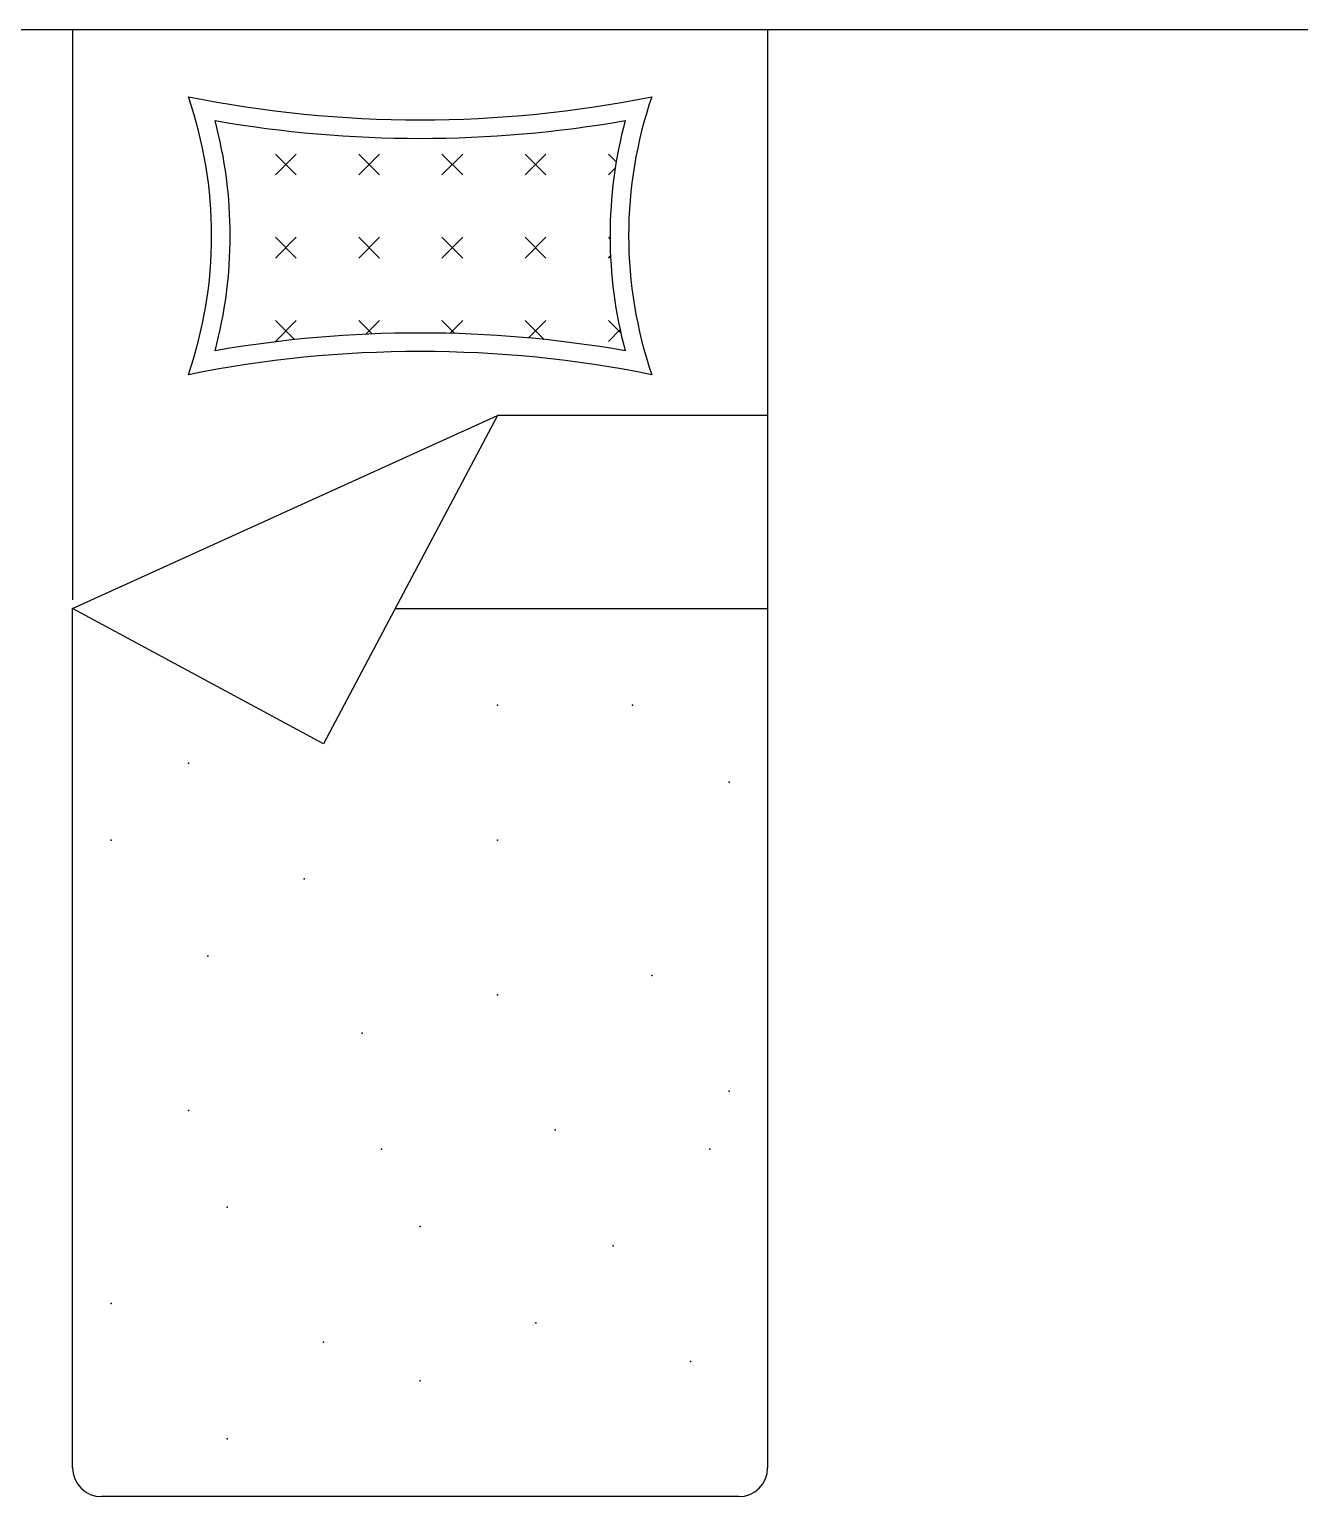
# Model space of a CAD drawing. Header units: inches. Extents: x 8.1 to 50.6, y 12.7 to 37.5.
# Drawn here: x 15.956 to 17.601, y 26.93 to 28.83 of the extents above; entities that cross this region are included whole.
import ezdxf

# ---------------------------------------------------------------- set-up
doc = ezdxf.new("R2010")
doc.units = ezdxf.units.IN
doc.header["$MEASUREMENT"] = 0
doc.layers.add('1', color=1, linetype='Continuous')
doc.layers.add('4', color=4, linetype='Continuous')

msp = doc.modelspace()

# ---------------------------------------------------------------- hatches: boundary and pattern name
at = {"layer": '4'}
h = msp.add_hatch(dxfattribs=at)
h.set_pattern_fill('CROSS', color=256, scale=0.012, angle=315, style=0)
h.set_pattern_definition([(315, (24.357064, 36.750735), (0.10776307, -3e-17), [0.0381, -0.1143]), (45, (24.357064, 36.723794), (3e-17, 0.10776307), [0.0381, -0.1143])])
h.paths.add_polyline_path([(16.7277, 28.4138, -0.130945), (16.7277, 28.7119, -0.086916), (16.1966, 28.7119, -0.130945), (16.1966, 28.4138, -0.086916)])

# ---------------------------------------------------------------- linework, layer by layer
at = {"layer": '1'}
msp.add_line((8.3869, 28.8301), (28.7131, 28.8301), dxfattribs=at)
at = {"layer": '4'}
for p, q in [((16.0122, 28.8301), (16.9122, 28.8301)), ((16.0122, 28.8301), (16.0122, 28.0915)), ((16.9122, 28.8301), (16.9122, 26.9676)), ((16.0122, 28.0801), (16.5622, 28.3301)), ((16.5622, 28.3301), (16.3372, 27.9051)), ((16.9122, 28.3301), (16.5622, 28.3301)), ((16.0122, 26.9676), (16.0122, 28.0801)), ((16.3372, 27.9051), (16.0122, 28.0801)), ((16.4298, 28.0801), (16.9122, 28.0801)), ((16.8747, 26.9301), (16.0497, 26.9301))]:
    msp.add_line(p, q, dxfattribs=at)
for centre, radius, start, end in [((16.4622, 30.2279), 1.515, 258.5788, 281.4212), ((15.6372, 28.5629), 0.555, 341.0754, 18.9246), ((17.2872, 28.5629), 0.555, 161.0754, 198.9246), ((16.4622, 30.2279), 1.539, 260.0651, 279.9349), ((15.6372, 28.5629), 0.579, 345.0797, 14.9203), ((17.2872, 28.5629), 0.579, 165.0797, 194.9203), ((16.4622, 26.8979), 1.539, 80.0651, 99.9349), ((16.4622, 26.8979), 1.515, 78.5788, 101.4212), ((16.0497, 26.9676), 0.0375, 180, 270), ((16.8747, 26.9676), 0.0375, 270, 0)]:
    msp.add_arc(centre, radius, start, end, dxfattribs=at)
for p in [(16.5622, 27.9551), (16.7372, 27.9551), (16.1622, 27.8801), (16.8622, 27.8551), (16.0622, 27.7801), (16.5622, 27.7801), (16.3122, 27.7301), (16.1872, 27.6301), (16.7622, 27.6051), (16.5622, 27.5801), (16.3872, 27.5301), (16.8622, 27.4551), (16.1622, 27.4301), (16.6372, 27.4051), (16.4122, 27.3801), (16.8372, 27.3801), (16.2122, 27.3051), (16.4622, 27.2801), (16.7122, 27.2551), (16.0622, 27.1801), (16.6122, 27.1551), (16.3372, 27.1301), (16.8122, 27.1051), (16.4622, 27.0801), (16.2122, 27.0051)]:
    msp.add_point(p, dxfattribs=at)

doc.saveas('drawing.dxf')
